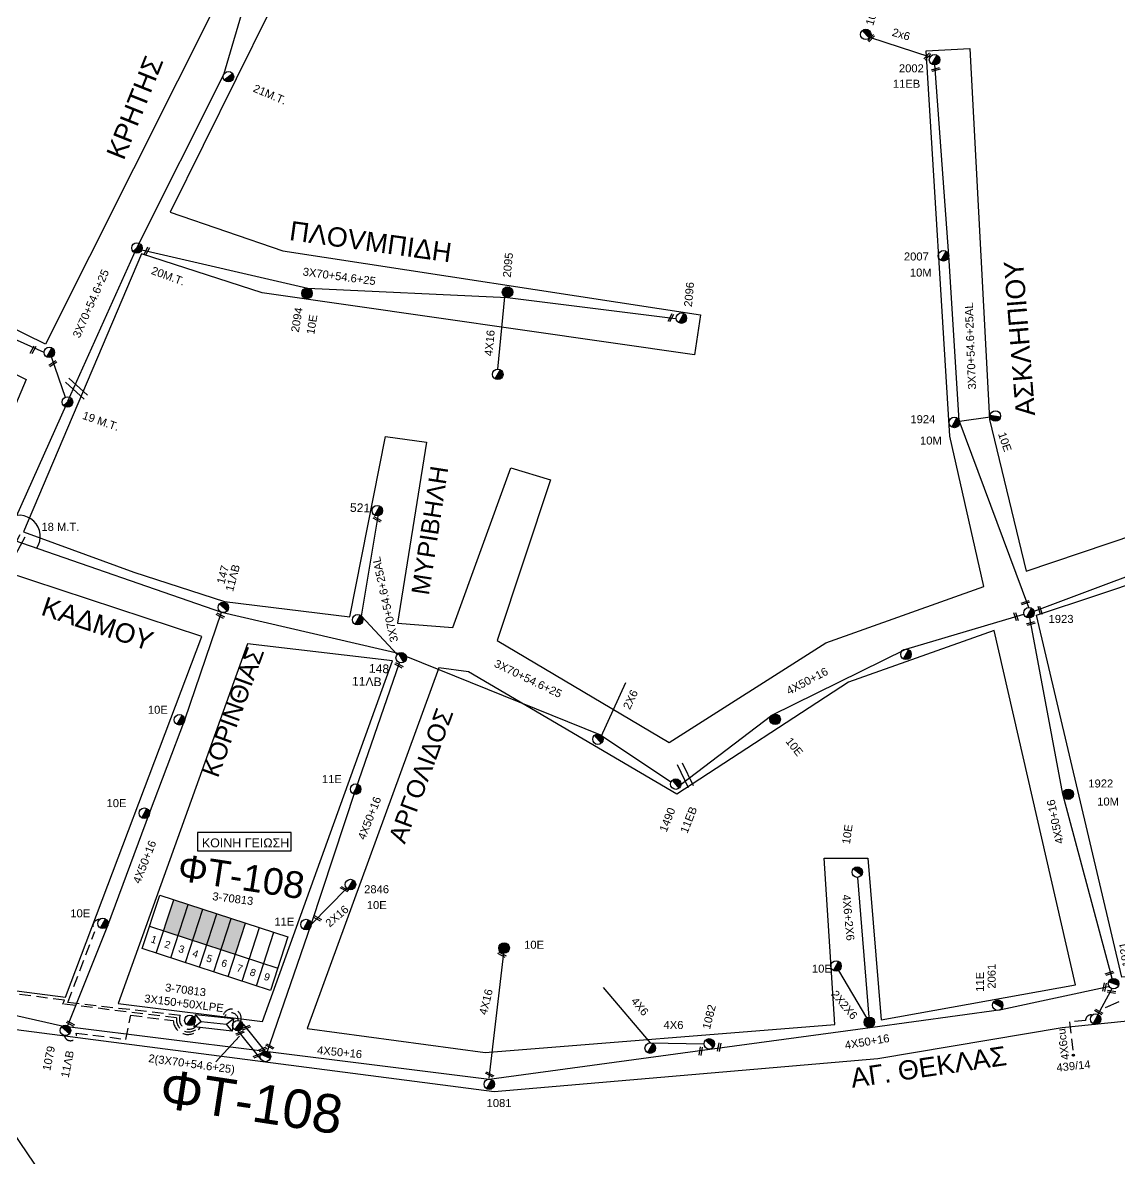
# Model space of a CAD drawing. Header units: millimetres. Extents: x 3156 to 5307, y 1191 to 2273.
# Drawn here: x 4517 to 4763.4, y 1462.9 to 1718.2 of the extents above; entities that cross this region are included whole.
import ezdxf

# ---------------------------------------------------------------- set-up
doc = ezdxf.new("R2010")
doc.units = ezdxf.units.MM
doc.linetypes.add('DASHED', pattern=[19.05, 12.7, -6.35])
for name, color, linetype in [('Pillar OTE', 7, 'Continuous'), ('Άγνωστα', 7, 'Continuous'), ('Γυμνά εναέρια ΧΤ και ΦΟΠ (3Φ)   4x50+16AL', 7, 'Continuous'), ('Εναέρια παροχή ΧΤ 4x16', 7, 'SYN_LINE'), ('Εναέρια παροχή ΧΤ 4x25', 7, 'SYN_LINE'), ('Επιγραφές - Σχήματα', 7, 'Continuous'), ('Καλώδια ΧΤ   3x150+50CU', 7, 'DASHED'), ('Μηχανική τομή', 7, 'Continuous'), ('Στύλος Ξύλινος', 7, 'Continuous'), ('Στύλος Ξύλινος @ 1', 7, 'Continuous'), ('Στύλος ΦΜ', 7, 'Continuous'), ('Στύλος ΦΜ @ 1', 7, 'Continuous'), ('Συνδέσεις', 7, 'Continuous'), ('Συνεστραμμένα ΧΤ   3x70+54.6+25 AL', 7, 'SYN_LINE'), ('Τομή', 7, 'Continuous'), ('Υποσταθμός εναέριος 2 στύλων', 7, 'Continuous'), ('Υποσταθμός πόλεως', 7, 'Continuous'), ('Υπόβαθρο ΔΕΗ', 7, 'Continuous'), ('Υπόγεια καλώδια Παροχών ΧΤ   4x6', 7, 'DASHED')]:
    doc.layers.add(name, color=color, linetype=linetype)
doc.styles.add('arial', font='arial.ttf')
doc.styles.get("Standard").update_dxf_attribs({"font": 'arial.ttf'})
doc.linetypes.add('SYN_LINE', pattern='A,0.5,-0.0001,["/\\/\\/\\/",Standard,S=0.1,R=0,X=0,Y=-0.05],-0.25', length=0.7501)
doc.dimstyles.new('ISO-25', dxfattribs={"dimtxt": 2.5, "dimasz": 2.5, "dimexe": 1.25, "dimexo": 0.625, "dimtad": 1, "dimtxsty": 'Standard', "dimcen": 2.5, "dimadec": 0, "dimazin": 0, "dimtfac": 1, "dimtmove": 0, "dimatfit": 3, "dimfxl": 1, "dimarcsym": 0})

# ---------------------------------------------------------------- blocks, each defined once
blk = doc.blocks.new('ΥΠΑΡΧΩΝ ΤΣΙΜΕΝΤΕΝΙΟΣ ΣΤΥΛΟΣ')
at = {"layer": 'Στύλος ΦΜ'}
blk.add_hatch(color=7, dxfattribs=at).paths.add_polyline_path([(-1.29, -2.28, 0.574793), (2.62, 0, 0.268822), (1.3, 2.27)])
at = {"layer": 'Στύλος ΦΜ', "color": 7}
blk.add_line((-1.29, -2.28), (1.3, 2.27), dxfattribs=at)
blk.add_circle((0, 0), 2.62, dxfattribs=at)
at = {"layer": 'Στύλος ΦΜ', "flags": 4}
for tag, p in [('ΑΡΙΘΜΟΣ', (-4.68, 8.05)), ('ΤΥΠΟΣ', (-4.91, 3.03))]:
    blk.add_attdef(tag, p, '', height=4, dxfattribs=at)
blk = doc.blocks.new('ΥΠΑΡΧΩΝ ΞΥΛΙΝΟΣ ΣΤΥΛΟΣ')
at = {"layer": 'Στύλος Ξύλινος'}
h = blk.add_hatch(color=7, dxfattribs=at)
h.paths.add_polyline_path([(-2.62, 0, 0.270008), (-1.29, -2.28), (1.3, 2.27, 0.576266)])
h.paths.add_polyline_path([(-1.29, -2.28, 0.574793), (2.62, 0, 0.268822), (1.3, 2.27)])
at = {"layer": 'Στύλος Ξύλινος', "color": 7}
blk.add_line((-1.29, -2.28), (1.3, 2.27), dxfattribs=at)
blk.add_circle((0, 0), 2.62, dxfattribs=at)
at = {"layer": 'Στύλος Ξύλινος', "flags": 4}
for tag, p in [('ΑΡΙΘΜΟΣ', (-4.91, 8.6)), ('ΤΥΠΟΣ', (-4.85, 3.39))]:
    blk.add_attdef(tag, p, '', height=4, dxfattribs=at)
blk = doc.blocks.new('ΥΠΟΣΤΑΘΜΟΣ ΕΝΑΕΡΙΟΣ ΕΠΙ 2 ΣΤΥΛΩΝ')
at = {"layer": 'Υποσταθμός εναέριος 2 στύλων', "linetype": 'Continuous'}
for points in [[(-11.97, -2.11, 0.574793), (-8.45, -0.07, 0.268822), (-9.64, 1.98)], [(9.68, -2.15, 0.574793), (13.19, -0.1, 0.268822), (12.01, 1.95)]]:
    blk.add_hatch(color=256, dxfattribs=at).paths.add_polyline_path(points)
for p, q in [((-11.97, -2.11), (-9.64, 1.98)), ((9.68, -2.15), (12.01, 1.95))]:
    blk.add_line(p, q, dxfattribs=at)
for centre in [(-10.81, -0.07), (10.84, -0.1)]:
    blk.add_circle(centre, 2.36, dxfattribs=at)
at = {"layer": 'Υποσταθμός πόλεως', "linetype": 'Continuous', "ltscale": 40}
blk.add_lwpolyline([(-8.57, 2.82), (8.57, 2.82), (8.57, -2.82), (-8.57, -2.82)], close=True, dxfattribs=at)
for points in [[(-5.75, 0), (-8.57, 2.82)], [(-8.57, -2.82), (-5.75, 0)], [(-5.75, 0), (5.75, 0)], [(5.75, 0), (8.57, 2.82)], [(8.57, -2.82), (5.75, 0)]]:
    blk.add_lwpolyline(points, dxfattribs=at)
at = {"layer": 'Υποσταθμός εναέριος 2 στύλων', "ltscale": 40, "flags": 1}
for tag, p in [('ΜΕΤΑΣΧΗΜΑΤΙΣΜΟΣ', (14.09, 2.51)), ('ΙΣΧΥΣ', (14.07, -0.28)), ('ΑΡΙΘΜΟΣ', (14.19, -3))]:
    blk.add_attdef(tag, p, '', height=1.8, dxfattribs=at)
blk = doc.blocks.new('ΜΗΧΑΝΙΚΗ ΤΟΜΗ')
at = {"layer": 'Μηχανική τομή', "ltscale": 40}
for p, q in [((-1.89, 0.78), (1.89, 0.78)), ((1.89, 0), (-1.89, 0))]:
    blk.add_line(p, q, dxfattribs=at)
blk = doc.blocks.new('ΤΟΜΗ')
at = {"layer": 'Τομή', "ltscale": 40}
for p, q in [((-5.68, 0), (5.68, 0)), ((5.68, -2.33), (-5.68, -2.33))]:
    blk.add_line(p, q, dxfattribs=at)
blk = doc.blocks.new('_ΣΥΝΔΕΣΗ')
at = {"layer": 'Συνδέσεις', "linetype": 'SYN_LINE', "ltscale": 40}
blk.add_hatch(color=256, dxfattribs=at).paths.add_polyline_path([(0.5, -0.01, 1), (-0.5, -0.01, 1)])
at = {"layer": 'Συνδέσεις'}
blk.add_circle((0, -0.01), 0.5, dxfattribs=at)

msp = doc.modelspace()

# ---------------------------------------------------------------- hatches: boundary and pattern name
at = {"layer": 'Υπόγεια καλώδια Παροχών ΧΤ   4x6', "linetype": 'DASHED', "ltscale": 0.2}
h = msp.add_hatch(color=1, dxfattribs=at)
h.dxf.hatch_style = 1
h.paths.add_polyline_path([(4554.2, 1519.96), (4550.93, 1521.03), (4548.65, 1514.03), (4551.92, 1512.96)])
h = msp.add_hatch(color=173, dxfattribs=at)
h.dxf.hatch_style = 1
h.paths.add_polyline_path([(4557.47, 1518.9), (4554.2, 1519.96), (4551.92, 1512.96), (4555.19, 1511.89)])
h = msp.add_hatch(color=62, dxfattribs=at)
h.dxf.hatch_style = 1
h.paths.add_polyline_path([(4560.61, 1517.88), (4557.47, 1518.9), (4555.19, 1511.89), (4558.32, 1510.87)])
h = msp.add_hatch(color=2, dxfattribs=at)
h.dxf.hatch_style = 1
h.paths.add_polyline_path([(4563.83, 1516.83), (4560.61, 1517.88), (4558.32, 1510.87), (4561.54, 1509.82)])
h = msp.add_hatch(color=133, dxfattribs=at)
h.dxf.hatch_style = 1
h.paths.add_polyline_path([(4567.06, 1515.78), (4563.83, 1516.83), (4561.54, 1509.82), (4564.77, 1508.76)])

# ---------------------------------------------------------------- linework, layer by layer
at = {"layer": 'Pillar OTE', "ltscale": 40}
for points in [[(4543.85, 1510.04), (4547.77, 1522.06), (4576.61, 1512.67), (4572.68, 1500.62), (4543.85, 1510.04)], [(4547.01, 1509.01), (4550.93, 1521.03)], [(4550.28, 1507.94), (4554.2, 1519.96)], [(4553.55, 1506.87), (4557.47, 1518.9)], [(4556.69, 1505.85), (4560.61, 1517.88)], [(4559.91, 1504.8), (4563.83, 1516.83)], [(4545.49, 1515.06), (4574.32, 1505.64)], [(4563.14, 1503.74), (4567.06, 1515.78)], [(4566.31, 1502.7), (4570.23, 1514.74)], [(4569.53, 1501.65), (4573.45, 1513.69)]]:
    msp.add_lwpolyline(points, dxfattribs=at)
at = {"layer": 'Άγνωστα', "color": 1, "linetype": 'SYN_LINE', "ltscale": 15}
for points in [[(4720.9, 1710.44), (4707.37, 1714.89)], [(4700.35, 1505.08), (4706.66, 1494.48)], [(4647.41, 1501.26), (4658.02, 1488.82), (4670.11, 1488.62)]]:
    msp.add_lwpolyline(points, dxfattribs=at)
at = {"layer": 'Άγνωστα', "color": 1, "linetype": 'SYN_LINE', "ltscale": 8}
msp.add_lwpolyline([(4727.52, 1628.58), (4734.43, 1629.6)], dxfattribs=at)
at = {"layer": 'Άγνωστα', "color": 133}
msp.add_lwpolyline([(4514.96, 1601.87), (4561.7, 1585.63), (4602.07, 1576.3)], dxfattribs=at)
at = {"layer": 'Άγνωστα', "color": 133, "linetype": 'SYN_LINE', "ltscale": 12}
msp.add_lwpolyline([(4646.99, 1557.7), (4652.5, 1569.86)], dxfattribs=at)
at = {"layer": 'Άγνωστα', "color": 1}
msp.add_lwpolyline([(4707.26, 1494.64), (4704.64, 1526.05)], dxfattribs=at)
at = {"layer": 'Άγνωστα', "color": 173}
msp.add_lwpolyline([(4581.83, 1515.44), (4589.82, 1523.59)], dxfattribs=at)
at = {"layer": 'Άγνωστα', "color": 62}
msp.add_lwpolyline([(4472.71, 1504.66), (4526.18, 1492.56)], dxfattribs=at)
at = {"layer": 'Γυμνά εναέρια ΧΤ και ΦΟΠ (3Φ)   4x50+16AL', "color": 62}
msp.add_lwpolyline([(4466.02, 1670.23), (4496.83, 1655.27), (4521.76, 1644.15), (4521.76, 1644.15)], dxfattribs=at)
at = {"layer": 'Γυμνά εναέρια ΧΤ και ΦΟΠ (3Φ)   4x50+16AL', "color": 133}
msp.add_lwpolyline([(4527.12, 1492.74), (4536.11, 1515.26), (4545.51, 1540.47), (4553.39, 1561.47), (4561.7, 1585.63)], dxfattribs=at)
at = {"layer": 'Γυμνά εναέρια ΧΤ και ΦΟΠ (3Φ)   4x50+16AL', "color": 1}
for points in [[(4664.94, 1547), (4685.37, 1562.52), (4715.5, 1577.36), (4742.01, 1585.2)], [(4761.81, 1503.34), (4750.78, 1544.73), (4743.35, 1584.38)], [(4527.01, 1492.51), (4570.26, 1487.13), (4621.84, 1480.71), (4671.44, 1487.45), (4707.42, 1492.3), (4736.86, 1496.32), (4761.33, 1501.61)]]:
    msp.add_lwpolyline(points, dxfattribs=at)
at = {"layer": 'Γυμνά εναέρια ΧΤ και ΦΟΠ (3Φ)   4x50+16AL', "color": 173}
msp.add_lwpolyline([(4571.92, 1486.71), (4581.83, 1515.44), (4591.82, 1545.87), (4601.68, 1574.31)], dxfattribs=at)
at = {"layer": 'Εναέρια παροχή ΧΤ 4x16', "color": 5, "ltscale": 15}
msp.add_lwpolyline([(4623.76, 1640.31), (4625.37, 1656.59)], dxfattribs=at)
at = {"layer": 'Εναέρια παροχή ΧΤ 4x16', "color": 1, "ltscale": 20}
msp.add_lwpolyline([(4621.83, 1480.88), (4625.1, 1509)], dxfattribs=at)
at = {"layer": 'Επιγραφές - Σχήματα', "color": 190}
msp.add_lwpolyline([(4556.31, 1532.02), (4577.36, 1532.02), (4577.36, 1536.15), (4556.31, 1536.15)], close=True, dxfattribs=at)
at = {"layer": 'Καλώδια ΧΤ   3x150+50CU', "color": 4, "ltscale": 0.2}
msp.add_lwpolyline([(4552.39, 1494.99), (4527.13, 1497.92), (4533.18, 1513.87, -0.646641), (4534.27, 1516.61)], format="xyb", dxfattribs=at)
at = {"layer": 'Καλώδια ΧΤ   3x150+50CU', "color": 2, "ltscale": 0.2}
msp.add_lwpolyline([(4551.57, 1494.49), (4526, 1497.55), (4526.36, 1498.43), (4474.76, 1505.06)], dxfattribs=at)
at = {"layer": 'Καλώδια ΧΤ   3x150+50CU', "color": 62, "ltscale": 0.2}
msp.add_lwpolyline([(4526.37, 1490.48, 1.071981), (4529, 1491.05), (4540.17, 1489.63), (4541.28, 1495.05), (4550.82, 1493.84, 0.72675), (4556.88, 1492.26)], format="xyb", dxfattribs=at)
at = {"layer": 'Καλώδια ΧΤ   3x150+50CU', "linetype": 'Continuous', "ltscale": 0.2}
msp.add_arc((4516.19, 1602.7), 4.75, 326.706, 125.7834, dxfattribs=at)
at = {"layer": 'Καλώδια ΧΤ   3x150+50CU', "color": 173, "ltscale": 0.2}
msp.add_arc((4564, 1494.32), 2.11, 341.9876, 173.7442, dxfattribs=at)
at = {"layer": 'Καλώδια ΧΤ   3x150+50CU', "ltscale": 0.2}
for centre, radius, start, end in [((4554.29, 1494.05), 2.75, 170.8798, 320.9193), ((4554.39, 1494.11), 2.19, 156.3637, 330.5848)]:
    msp.add_arc(centre, radius, start, end, dxfattribs=at)
at = {"layer": 'Καλώδια ΧΤ   3x150+50CU', "color": 1, "ltscale": 0.2}
msp.add_arc((4563.8, 1493.95), 1.64, 357.9338, 159.8104, dxfattribs=at)
at = {"layer": 'Συνεστραμμένα ΧΤ   3x70+54.6+25 AL', "color": 1, "ltscale": 10}
msp.add_line((4565.3, 1491.56), (4570.54, 1485.13), dxfattribs=at)
at = {"layer": 'Συνεστραμμένα ΧΤ   3x70+54.6+25 AL', "color": 173, "ltscale": 10}
msp.add_line((4566.54, 1493.01), (4571.78, 1486.54), dxfattribs=at)
at = {"layer": 'Συνεστραμμένα ΧΤ   3x70+54.6+25 AL', "color": 5, "ltscale": 20}
for points in [[(4527.14, 1633.11), (4542.67, 1667.54), (4562.18, 1706.56), (4572.02, 1739.95), (4592.9, 1784.3)], [(4543.77, 1667.13), (4581.07, 1658.5), (4625.95, 1656.44), (4663.72, 1651.67)]]:
    msp.add_lwpolyline(points, dxfattribs=at)
at = {"layer": 'Συνεστραμμένα ΧΤ   3x70+54.6+25 AL', "color": 1, "ltscale": 20}
msp.add_lwpolyline([(4743.14, 1586.71), (4727.47, 1628.73), (4725.1, 1665.86), (4721.92, 1709.86)], dxfattribs=at)
at = {"layer": 'Συνεστραμμένα ΧΤ   3x70+54.6+25 AL', "color": 62, "ltscale": 10}
msp.add_lwpolyline([(4523.45, 1642.89), (4526.55, 1633.98)], dxfattribs=at)
at = {"layer": 'Συνεστραμμένα ΧΤ   3x70+54.6+25 AL', "color": 7, "ltscale": 20}
msp.add_lwpolyline([(4514.03, 1603.76), (4527.04, 1632.9), (4527.07, 1632.97)], dxfattribs=at)
at = {"layer": 'Συνεστραμμένα ΧΤ   3x70+54.6+25 AL', "color": 133, "ltscale": 15}
msp.add_lwpolyline([(4601.16, 1576.17), (4593.12, 1584.78), (4596.94, 1607.67)], dxfattribs=at)
at = {"layer": 'Συνεστραμμένα ΧΤ   3x70+54.6+25 AL', "color": 1, "ltscale": 15}
msp.add_lwpolyline([(4744.27, 1585.87), (4781.71, 1599.88)], dxfattribs=at)
at = {"layer": 'Συνεστραμμένα ΧΤ   3x70+54.6+25 AL', "color": 133, "linetype": 'SYN_LINE', "ltscale": 20}
msp.add_lwpolyline([(4603.12, 1575.78), (4646.88, 1558.08), (4662.62, 1547.56)], dxfattribs=at)
at = {"layer": 'Συνεστραμμένα ΧΤ   3x70+54.6+25 AL', "color": 1, "linetype": 'SYN_LINE', "ltscale": 8}
msp.add_lwpolyline([(4761.86, 1501.12), (4758.63, 1495.23)], dxfattribs=at)
at = {"layer": 'Υπόβαθρο ΔΕΗ'}
for points in [[(4522.14, 1645.88), (4420.67, 1695.78), (4428.97, 1716.47), (4479.49, 1691.32), (4482.98, 1699.37), (4432.55, 1725.14), (4445.93, 1759.33), (4492.89, 1738.82), (4497.17, 1747.66), (4449.94, 1768.68), (4483.27, 1851.51), (4501.7, 1838.49), (4549.38, 1809.65), (4531.41, 1773.64), (4538.14, 1770.28), (4556.31, 1805.59), (4591.43, 1784.07), (4522.14, 1645.88)], [(4579.82, 1735.62), (4550.15, 1675.58), (4575.43, 1666.88), (4669.34, 1652.53), (4667.96, 1643.49), (4570.83, 1657.46), (4543.65, 1666.26), (4517.16, 1603.69), (4541.97, 1594.65), (4562.31, 1588.05), (4590.52, 1584.64), (4598.52, 1625.13), (4607.71, 1623.85), (4601.19, 1583.16), (4613.64, 1582.25), (4626.66, 1618.14), (4635.64, 1615.39), (4623.59, 1579.27), (4662.31, 1556.38), (4697.47, 1578.79), (4732.98, 1591.44), (4725.38, 1625.23), (4720.06, 1711.9), (4729.85, 1712.36), (4734.27, 1628.96), (4742.5, 1594.89), (4798.25, 1613.73)], [(4407.54, 1519.78), (4468.25, 1662.77), (4517.76, 1637.98), (4462.85, 1507.55), (4419.61, 1513), (4407.54, 1519.78)], [(4807.58, 1507.65), (4763.98, 1503.6), (4744.8, 1584.99), (4758.42, 1589.52), (4801.91, 1604.07), (4807.58, 1507.65)], [(4557.25, 1580.19), (4512.68, 1594.85), (4474.36, 1505.84), (4526.64, 1499.13), (4557.25, 1580.19)], [(4617.16, 1572.22), (4610.52, 1573.17), (4580.93, 1492.05), (4620.93, 1486.69), (4699.5, 1492.95), (4697.11, 1530.39), (4706.94, 1530.39), (4709.9, 1494), (4753.57, 1501.86), (4735.3, 1581.53), (4702.61, 1569.93), (4664.01, 1544.76), (4617.16, 1572.22)], [(4600.13, 1574.76), (4567.51, 1578.55), (4538.43, 1497.71), (4570.86, 1493.66), (4600.13, 1574.76)]]:
    msp.add_lwpolyline(points, dxfattribs=at)
msp.add_lwpolyline([(4453.45, 1493.55), (4544.29, 1444.13), (4617.51, 1422.63), (4800.19, 1399.34), (4807.37, 1459.28), (4803.88, 1459.28), (4808.53, 1498.17), (4750.58, 1492.2), (4709.2, 1485.25), (4622.98, 1477.86), (4455.39, 1499.59, 1.059957), (4453.45, 1493.55, 888.087625)], format="xyb", dxfattribs=at)
at = {"layer": 'Υπόγεια καλώδια Παροχών ΧΤ   4x6', "color": 1, "linetype": 'DASHED', "ltscale": 0.2}
msp.add_lwpolyline([(4757.35, 1495.08, 0.500586), (4755.86, 1493.89), (4752.24, 1493.53), (4753.09, 1486.29)], format="xyb", dxfattribs=at)

# ---------------------------------------------------------------- block references
at = {"layer": 'Μηχανική τομή'}
for p, xscale, yscale, zscale, rotation in [((4707.82, 1714.55), 0.4999999999985926, 0.4999999999985926, 0.4999999999985926, 47.59086925972014), ((4720.46, 1710.48), 0.4999999999985926, 0.4999999999985926, 0.4999999999985926, 47.59086925972014), ((4722.24, 1707.47), 0.4999999999985926, 0.4999999999985926, 0.4999999999985926, 17.34988714970856), ((4544.7, 1666.93), 0.4999999999987351, 0.4999999999987351, 0.4999999999987351, 241.8075466823266), ((4662.48, 1651.95), 0.4999999999987351, 0.4999999999987351, 0.4999999999987351, 241.8075466823266), ((4519.14, 1644.74), 0.4999999999987351, 0.4999999999987351, 0.4999999999987351, 241.8075466823266), ((4523.65, 1641.7), 0.4999999999989854, 0.4999999999989854, 0.4999999999989854, 213.6150933646463), ((4596.57, 1606.38), 0.499999999998735, 0.499999999998735, 0.499999999998735, 331.8075466823266), ((4742.37, 1587.61), 0.4999999999985926, 0.4999999999985926, 0.4999999999985926, 17.34988714970856), ((4561.29, 1584.7), 0.499999999998735, 0.499999999998735, 0.499999999998735, 331.8075466823266), ((4740.02, 1584.61), 0.4999999999988097, 0.4999999999988097, 0.4999999999988097, 287.3498871497008), ((4745.45, 1586.02), 0.4999999999988097, 0.4999999999988097, 0.4999999999988097, 287.3498871497008), ((4743.63, 1582.92), 0.4999999999985927, 0.4999999999985927, 0.4999999999985927, 17.34988714970856), ((4601.44, 1573.53), 0.499999999998735, 0.499999999998735, 0.499999999998735, 331.8075466823266), ((4589.19, 1523.22), 0.499999999998735, 0.499999999998735, 0.499999999998735, 331.8075466823266), ((4583.12, 1516.66), 0.499999999998735, 0.499999999998735, 0.499999999998735, 331.8075466823266), ((4624.6, 1508.48), 0.4999999999987351, 0.4999999999987351, 0.4999999999987351, 331.8075466823266), ((4761.3, 1504.27), 0.4999999999985926, 0.4999999999985926, 0.4999999999985926, 17.34988714970856), ((4759.91, 1501.38), 0.4999999999988615, 0.4999999999988615, 0.4999999999988615, 259.1282047850968), ((4761.64, 1500.12), 0.4999999999987895, 0.4999999999987895, 0.4999999999987895, 350.7329856852438), ((4758.7, 1495.62), 0.4999999999987895, 0.4999999999987895, 0.4999999999987895, 330.5114788893962), ((4527.63, 1492.99), 0.4999999999987351, 0.4999999999987351, 0.4999999999987351, 331.8075466823266), ((4565.75, 1491.2), 0.4999999999988615, 0.4999999999988615, 0.4999999999988615, 202.8330116059337), ((4567.13, 1492.43), 0.4999999999988615, 0.4999999999988615, 0.4999999999988615, 202.8330116059337), ((4572.44, 1487.85), 0.4999999999987351, 0.4999999999987351, 0.4999999999987351, 331.8075466823266), ((4673.34, 1487.89), 0.4999999999988615, 0.4999999999988615, 0.4999999999988615, 259.1282047850968), ((4569.69, 1486.12), 0.4999999999988615, 0.4999999999988615, 0.4999999999988615, 202.8330116059337), ((4570.84, 1487.55), 0.4999999999988615, 0.4999999999988615, 0.4999999999988615, 202.8330116059337), ((4669.16, 1487.02), 0.4999999999988615, 0.4999999999988615, 0.4999999999988615, 259.1282047850968), ((4621.83, 1481.56), 0.4999999999987351, 0.4999999999987351, 0.4999999999987351, 331.8075466823266)]:
    msp.add_blockref('ΜΗΧΑΝΙΚΗ ΤΟΜΗ', p, dxfattribs=dict(at, xscale=xscale, yscale=yscale, zscale=zscale, rotation=rotation))
at = {"layer": 'Στύλος Ξύλινος @ 1', "ltscale": 40}
ref = msp.add_blockref('ΥΠΑΡΧΩΝ ΞΥΛΙΝΟΣ ΣΤΥΛΟΣ', (4580.88, 1657.34), dxfattribs=dict(at, xscale=0.4499999999996772, yscale=0.4499999999996772, zscale=0.4499999999996772, rotation=80.71801850106381))
ref.add_attrib('ΤΥΠΟΣ', '2094', (4579.03, 1648.48), dxfattribs={"layer": '', "height": 1.8, "rotation": 80.718, "flags": 4})
ref.add_attrib('ΑΡΙΘΜΟΣ', '10E', (4582.51, 1647.98), dxfattribs={"layer": '', "height": 1.8, "rotation": 80.718, "flags": 4})
at = {"layer": 'Στύλος Ξύλινος @ 1', "ltscale": 40, "xscale": 0.4499999999998181, "yscale": 0.4499999999998181, "zscale": 0.4499999999998181}
for p in [(4625.95, 1657.62), (4707.26, 1493.47)]:
    msp.add_blockref('ΥΠΑΡΧΩΝ ΞΥΛΙΝΟΣ ΣΤΥΛΟΣ', p, dxfattribs=at)
at = {"layer": 'Στύλος Ξύλινος @ 1', "ltscale": 40}
ref = msp.add_blockref('ΥΠΑΡΧΩΝ ΞΥΛΙΝΟΣ ΣΤΥΛΟΣ', (4686.08, 1561.58), dxfattribs=dict(at, xscale=0.4499999999998859, yscale=0.4499999999998859, zscale=0.4499999999998859, rotation=308.6398910930711))
ref.add_attrib('ΤΥΠΟΣ', '10E', (4688.32, 1556.6), dxfattribs={"layer": '', "height": 1.8, "rotation": 308.6399, "flags": 4})
ref = msp.add_blockref('ΥΠΑΡΧΩΝ ΞΥΛΙΝΟΣ ΣΤΥΛΟΣ', (4751.95, 1544.73), dxfattribs=dict(at, xscale=0.4499999999998181, yscale=0.4499999999998181, zscale=0.4499999999998181))
ref.add_attrib('ΤΥΠΟΣ', '1922', (4756.48, 1546.25), dxfattribs={"layer": '', "height": 1.8, "flags": 4})
ref.add_attrib('ΑΡΙΘΜΟΣ', '10M', (4758.47, 1542.19), dxfattribs={"layer": '', "height": 1.8, "flags": 4})
ref = msp.add_blockref('ΥΠΑΡΧΩΝ ΞΥΛΙΝΟΣ ΣΤΥΛΟΣ', (4625.19, 1510.17), dxfattribs=dict(at, xscale=0.4499999999998181, yscale=0.4499999999998181, zscale=0.4499999999998181))
ref.add_attrib('ΤΥΠΟΣ', '10E', (4629.68, 1510), dxfattribs={"layer": '', "height": 1.8, "flags": 4})
at = {"layer": 'Στύλος ΦΜ @ 1', "ltscale": 40}
ref = msp.add_blockref('ΥΠΑΡΧΩΝ ΤΣΙΜΕΝΤΕΝΙΟΣ ΣΤΥΛΟΣ', (4706.46, 1715.56), dxfattribs=dict(at, xscale=0.449999999999825, yscale=0.449999999999825, zscale=0.449999999999825, rotation=73.45607963049223))
ref.add_attrib('ΤΥΠΟΣ', '10E', (4708.11, 1717.39), dxfattribs={"layer": '', "height": 1.8, "rotation": 73.4561, "flags": 4})
ref = msp.add_blockref('ΥΠΑΡΧΩΝ ΤΣΙΜΕΝΤΕΝΙΟΣ ΣΤΥΛΟΣ', (4721.92, 1709.86), dxfattribs=dict(at, xscale=0.4499999999998181, yscale=0.4499999999998181, zscale=0.4499999999998181))
ref.add_attrib('ΤΥΠΟΣ', '2002', (4713.91, 1707.03), dxfattribs={"layer": '', "height": 1.8, "flags": 4})
ref.add_attrib('ΑΡΙΘΜΟΣ', '11EB', (4712.55, 1703.56), dxfattribs={"layer": '', "height": 1.8, "flags": 4})
ref = msp.add_blockref('ΥΠΑΡΧΩΝ ΤΣΙΜΕΝΤΕΝΙΟΣ ΣΤΥΛΟΣ', (4563.23, 1706.04), dxfattribs=dict(at, xscale=0.4499999999998622, yscale=0.4499999999998622, zscale=0.4499999999998622, rotation=337.1208852820822))
ref.add_attrib('ΤΥΠΟΣ', '21M.T.', (4568.59, 1702.76), dxfattribs={"layer": '', "height": 1.8, "rotation": 337.1209, "flags": 4})
ref = msp.add_blockref('ΥΠΑΡΧΩΝ ΤΣΙΜΕΝΤΕΝΙΟΣ ΣΤΥΛΟΣ', (4542.66, 1667.54), dxfattribs=dict(at, xscale=0.4499999999998228, yscale=0.4499999999998228, zscale=0.4499999999998228, rotation=339.8257281104859))
ref.add_attrib('ΤΥΠΟΣ', '20M.T.', (4545.71, 1661.75), dxfattribs={"layer": '', "height": 1.8, "rotation": 339.8257, "flags": 4})
ref = msp.add_blockref('ΥΠΑΡΧΩΝ ΤΣΙΜΕΝΤΕΝΙΟΣ ΣΤΥΛΟΣ', (4723.92, 1665.78), dxfattribs=dict(at, xscale=0.4499999999998181, yscale=0.4499999999998181, zscale=0.4499999999998181))
ref.add_attrib('ΤΥΠΟΣ', '2007', (4715.03, 1664.73), dxfattribs={"layer": '', "height": 1.8, "flags": 4})
ref.add_attrib('ΑΡΙΘΜΟΣ', '10M', (4716.37, 1661.12), dxfattribs={"layer": '', "height": 1.8, "flags": 4})
at = {"layer": 'Στύλος ΦΜ @ 1', "ltscale": 40, "xscale": 0.4499999999998181, "yscale": 0.4499999999998181, "zscale": 0.4499999999998181}
for p in [(4665.02, 1651.77), (4522.97, 1644.07), (4623.76, 1639.13), (4596.67, 1608.49), (4592.26, 1583.97), (4715.5, 1576.18), (4758.11, 1494.17), (4658.02, 1487.65)]:
    msp.add_blockref('ΥΠΑΡΧΩΝ ΤΣΙΜΕΝΤΕΝΙΟΣ ΣΤΥΛΟΣ', p, dxfattribs=at)
at = {"layer": 'Στύλος ΦΜ @ 1', "ltscale": 40}
ref = msp.add_blockref('ΥΠΑΡΧΩΝ ΤΣΙΜΕΝΤΕΝΙΟΣ ΣΤΥΛΟΣ', (4527.04, 1632.91), dxfattribs=dict(at, xscale=0.4499999999997025, yscale=0.4499999999997025, zscale=0.4499999999997025, rotation=340.7702143711031))
ref.add_attrib('ΤΥΠΟΣ', '19 M.T.', (4530.24, 1629.17), dxfattribs={"layer": '', "height": 1.8, "rotation": 340.7702, "flags": 4})
ref = msp.add_blockref('ΥΠΑΡΧΩΝ ΤΣΙΜΕΝΤΕΝΙΟΣ ΣΤΥΛΟΣ', (4726.37, 1628.32), dxfattribs=dict(at, xscale=0.4499999999998181, yscale=0.4499999999998181, zscale=0.4499999999998181))
ref.add_attrib('ΤΥΠΟΣ', '1924', (4716.49, 1628.15), dxfattribs={"layer": '', "height": 1.8, "flags": 4})
ref.add_attrib('ΑΡΙΘΜΟΣ', '10M', (4718.65, 1623.35), dxfattribs={"layer": '', "height": 1.8, "flags": 4})
ref = msp.add_blockref('ΥΠΑΡΧΩΝ ΤΣΙΜΕΝΤΕΝΙΟΣ ΣΤΥΛΟΣ', (4735.59, 1629.77), dxfattribs=dict(at, xscale=0.4499999999999388, yscale=0.4499999999999388, zscale=0.4499999999999388, rotation=288.8722125856802))
ref.add_attrib('ΤΥΠΟΣ', '10E', (4736.16, 1625.76), dxfattribs={"layer": '', "height": 1.8, "rotation": 288.8722, "flags": 4})
ref = msp.add_blockref('ΥΠΑΡΧΩΝ ΤΣΙΜΕΝΤΕΝΙΟΣ ΣΤΥΛΟΣ', (4514.03, 1602.59), dxfattribs=dict(at, xscale=0.4499999999998181, yscale=0.4499999999998181, zscale=0.4499999999998181))
ref.add_attrib('ΤΥΠΟΣ', '18 M.T.', (4521.2, 1603.95), dxfattribs={"layer": '', "height": 1.8, "flags": 4})
ref = msp.add_blockref('ΥΠΑΡΧΩΝ ΤΣΙΜΕΝΤΕΝΙΟΣ ΣΤΥΛΟΣ', (4562.08, 1586.74), dxfattribs=dict(at, xscale=0.4499999999997226, yscale=0.4499999999997226, zscale=0.4499999999997226, rotation=75.19560627751254))
ref.add_attrib('ΤΥΠΟΣ', '147', (4562.3, 1591.85), dxfattribs={"layer": '', "height": 1.8, "rotation": 75.1956, "flags": 4})
ref.add_attrib('ΑΡΙΘΜΟΣ', '11ΛB', (4564.26, 1590.17), dxfattribs={"layer": '', "height": 1.8, "rotation": 75.1956, "flags": 4})
ref = msp.add_blockref('ΥΠΑΡΧΩΝ ΤΣΙΜΕΝΤΕΝΙΟΣ ΣΤΥΛΟΣ', (4743.14, 1585.54), dxfattribs=dict(at, xscale=0.4499999999998181, yscale=0.4499999999998181, zscale=0.4499999999998181))
ref.add_attrib('ΤΥΠΟΣ', '1923', (4747.55, 1583.25), dxfattribs={"layer": '', "height": 1.8, "flags": 4})
for p, xscale, yscale, zscale, rotation in [((4602.06, 1575.42), 0.4499999999997896, 0.4499999999997896, 0.4499999999997896, 60.05954215225086), ((4646.27, 1557.11), 0.4499999999998262, 0.4499999999998262, 0.4499999999998262, 71.42465859117382), ((4571.54, 1485.79), 0.44999999999983, 0.44999999999983, 0.44999999999983, 95.97329759851566)]:
    msp.add_blockref('ΥΠΑΡΧΩΝ ΤΣΙΜΕΝΤΕΝΙΟΣ ΣΤΥΛΟΣ', p, dxfattribs=dict(at, xscale=xscale, yscale=yscale, zscale=zscale, rotation=rotation))
ref = msp.add_blockref('ΥΠΑΡΧΩΝ ΤΣΙΜΕΝΤΕΝΙΟΣ ΣΤΥΛΟΣ', (4552.22, 1561.47), dxfattribs=dict(at, xscale=0.4499999999998181, yscale=0.4499999999998181, zscale=0.4499999999998181))
ref.add_attrib('ΤΥΠΟΣ', '10E', (4545.12, 1562.83), dxfattribs={"layer": '', "height": 1.8, "flags": 4})
ref = msp.add_blockref('ΥΠΑΡΧΩΝ ΤΣΙΜΕΝΤΕΝΙΟΣ ΣΤΥΛΟΣ', (4591.82, 1545.88), dxfattribs=dict(at, xscale=0.4499999999998181, yscale=0.4499999999998181, zscale=0.4499999999998181))
ref.add_attrib('ΤΥΠΟΣ', '11E', (4584.24, 1547.24), dxfattribs={"layer": '', "height": 1.8, "flags": 4})
ref = msp.add_blockref('ΥΠΑΡΧΩΝ ΤΣΙΜΕΝΤΕΝΙΟΣ ΣΤΥΛΟΣ', (4663.76, 1547), dxfattribs=dict(at, xscale=0.4499999999998353, yscale=0.4499999999998353, zscale=0.4499999999998353, rotation=68.53824142082398))
ref.add_attrib('ΤΥΠΟΣ', '1490', (4661.68, 1536.07), dxfattribs={"layer": '', "height": 1.8, "rotation": 68.5382, "flags": 4})
ref.add_attrib('ΑΡΙΘΜΟΣ', '11EB', (4666.36, 1535.79), dxfattribs={"layer": '', "height": 1.8, "rotation": 68.5382, "flags": 4})
ref = msp.add_blockref('ΥΠΑΡΧΩΝ ΤΣΙΜΕΝΤΕΝΙΟΣ ΣΤΥΛΟΣ', (4544.33, 1540.47), dxfattribs=dict(at, xscale=0.4499999999998181, yscale=0.4499999999998181, zscale=0.4499999999998181))
ref.add_attrib('ΤΥΠΟΣ', '10E', (4535.83, 1541.83), dxfattribs={"layer": '', "height": 1.8, "flags": 4})
ref = msp.add_blockref('ΥΠΑΡΧΩΝ ΤΣΙΜΕΝΤΕΝΙΟΣ ΣΤΥΛΟΣ', (4704.55, 1527.23), dxfattribs=dict(at, xscale=0.4499999999997474, yscale=0.4499999999997474, zscale=0.4499999999997474, rotation=82.03595019057389))
ref.add_attrib('ΤΥΠΟΣ', '10E', (4702.89, 1533.4), dxfattribs={"layer": '', "height": 1.8, "rotation": 82.036, "flags": 4})
ref = msp.add_blockref('ΥΠΑΡΧΩΝ ΤΣΙΜΕΝΤΕΝΙΟΣ ΣΤΥΛΟΣ', (4590.65, 1524.43), dxfattribs=dict(at, xscale=0.4499999999998181, yscale=0.4499999999998181, zscale=0.4499999999998181))
ref.add_attrib('ΤΥΠΟΣ', '2846', (4593.73, 1522.48), dxfattribs={"layer": '', "height": 1.8, "flags": 4})
ref.add_attrib('ΑΡΙΘΜΟΣ', '10E', (4594.32, 1518.92), dxfattribs={"layer": '', "height": 1.8, "flags": 4})
ref = msp.add_blockref('ΥΠΑΡΧΩΝ ΤΣΙΜΕΝΤΕΝΙΟΣ ΣΤΥΛΟΣ', (4535.02, 1515.7), dxfattribs=dict(at, xscale=0.4499999999998181, yscale=0.4499999999998181, zscale=0.4499999999998181))
ref.add_attrib('ΤΥΠΟΣ', '10E', (4527.69, 1517.06), dxfattribs={"layer": '', "height": 1.8, "flags": 4})
ref = msp.add_blockref('ΥΠΑΡΧΩΝ ΤΣΙΜΕΝΤΕΝΙΟΣ ΣΤΥΛΟΣ', (4580.66, 1515.44), dxfattribs=dict(at, xscale=0.4499999999998181, yscale=0.4499999999998181, zscale=0.4499999999998181))
ref.add_attrib('ΤΥΠΟΣ', '11E', (4573.55, 1515.19), dxfattribs={"layer": '', "height": 1.8, "flags": 4})
ref = msp.add_blockref('ΥΠΑΡΧΩΝ ΤΣΙΜΕΝΤΕΝΙΟΣ ΣΤΥΛΟΣ', (4762.14, 1502.14), dxfattribs=dict(at, xscale=0.4499999999998049, yscale=0.4499999999998049, zscale=0.4499999999998049, rotation=99.36897675257563))
ref.add_attrib('ΤΥΠΟΣ', '1921', (4766, 1506.1), dxfattribs={"layer": '', "height": 1.8, "rotation": 99.369, "flags": 4})
ref.add_attrib('ΑΡΙΘΜΟΣ', '10ΛB', (4768.71, 1506.22), dxfattribs={"layer": '', "height": 1.8, "rotation": 99.369, "flags": 4})
ref = msp.add_blockref('ΥΠΑΡΧΩΝ ΤΣΙΜΕΝΤΕΝΙΟΣ ΣΤΥΛΟΣ', (4699.78, 1506.11), dxfattribs=dict(at, xscale=0.4499999999998181, yscale=0.4499999999998181, zscale=0.4499999999998181))
ref.add_attrib('ΤΥΠΟΣ', '10E', (4694.36, 1504.63), dxfattribs={"layer": '', "height": 1.8, "flags": 4})
ref = msp.add_blockref('ΥΠΑΡΧΩΝ ΤΣΙΜΕΝΤΕΝΙΟΣ ΣΤΥΛΟΣ', (4736.12, 1497.31), dxfattribs=dict(at, xscale=0.4499999999998181, yscale=0.4499999999998181, zscale=0.4499999999998181, rotation=90))
ref.add_attrib('ΤΥΠΟΣ', '11E', (4733.02, 1500.31), dxfattribs={"layer": '', "height": 1.8, "rotation": 90, "flags": 4})
ref.add_attrib('ΑΡΙΘΜΟΣ', '2061', (4735.64, 1501.03), dxfattribs={"layer": '', "height": 1.8, "rotation": 90, "flags": 4})
ref = msp.add_blockref('ΥΠΑΡΧΩΝ ΤΣΙΜΕΝΤΕΝΙΟΣ ΣΤΥΛΟΣ', (4671.29, 1488.62), dxfattribs=dict(at, xscale=0.4499999999998381, yscale=0.4499999999998381, zscale=0.4499999999998381, rotation=75.91234974294518))
ref.add_attrib('ΤΥΠΟΣ', '1082', (4671.44, 1491.76), dxfattribs={"layer": '', "height": 1.8, "rotation": 75.9123, "flags": 4})
ref = msp.add_blockref('ΥΠΑΡΧΩΝ ΤΣΙΜΕΝΤΕΝΙΟΣ ΣΤΥΛΟΣ', (4526.6, 1491.64), dxfattribs=dict(at, xscale=0.4499999999998742, yscale=0.4499999999998742, zscale=0.4499999999998742, rotation=78.57489971553248))
ref.add_attrib('ΤΥΠΟΣ', '1079', (4523.18, 1482.44), dxfattribs={"layer": '', "height": 1.8, "rotation": 78.5749, "flags": 4})
ref.add_attrib('ΑΡΙΘΜΟΣ', '11ΛB', (4527.31, 1480.89), dxfattribs={"layer": '', "height": 1.8, "rotation": 78.5749, "flags": 4})
ref = msp.add_blockref('ΥΠΑΡΧΩΝ ΤΣΙΜΕΝΤΕΝΙΟΣ ΣΤΥΛΟΣ', (4621.84, 1479.53), dxfattribs=dict(at, xscale=0.4499999999998181, yscale=0.4499999999998181, zscale=0.4499999999998181))
ref.add_attrib('ΤΥΠΟΣ', '1081', (4621.25, 1474.41), dxfattribs={"layer": '', "height": 1.8, "flags": 4})
at = {"layer": 'Συνδέσεις', "xscale": 0.4777242751394019, "yscale": 0.4777242751394019, "zscale": 0.4777242751394019}
msp.add_blockref('_ΣΥΝΔΕΣΗ', (4753.12, 1486.06), dxfattribs=at)
at = {"layer": 'Τομή'}
for p, xscale, yscale, zscale, rotation in [((4529.47, 1636.33), 0.4999999999997766, 0.4999999999997766, 0.4999999999997766, 317.7674738446451), ((4516.14, 1600.05), 0.4999999999997766, 0.4999999999997766, 0.4999999999997766, 242.0257177378783), ((4666.44, 1549.26), 0.4999999999996897, 0.4999999999996897, 0.4999999999996897, 295.4375770588085)]:
    msp.add_blockref('ΤΟΜΗ', p, dxfattribs=dict(at, xscale=xscale, yscale=yscale, zscale=zscale, rotation=rotation))
at = {"layer": 'Υποσταθμός εναέριος 2 στύλων', "xscale": 0.4999999999996345, "yscale": 0.4999999999996345, "zscale": 0.4999999999996345, "rotation": 353.8206534741229}
msp.add_blockref('ΥΠΟΣΤΑΘΜΟΣ ΕΝΑΕΡΙΟΣ ΕΠΙ 2 ΣΤΥΛΩΝ', (4559.93, 1493.35), dxfattribs=at)

# ---------------------------------------------------------------- texts
at = {"ltscale": 40, "char_height": 1.8, "width": 43.5158, "attachment_point": 1, "style": 'arial'}
for s, insert, rotation in [('{\\H1.083x;521}', (4590.57, 1610.18), 358.3174), ('{\\H1.083x;148}', (4594.83, 1574.01), 358.3174), ('{\\H1.083x;11ΛΒ}', (4591.02, 1571.15), 358.3174), ('3-70813', (4559.76, 1522.74), 352.8089), ('3-70813', (4549.13, 1502.22), 352.8089)]:
    msp.add_mtext(s, dxfattribs=dict(at, insert=insert, rotation=rotation))
at = {"ltscale": 30, "char_height": 1.63, "width": 11.2573, "attachment_point": 1, "rotation": 341.9613}
for s, insert in [('1', (4546.14, 1513.04)), ('2', (4549.18, 1511.91)), ('3', (4552.34, 1510.88)), ('4', (4555.48, 1509.86)), ('5', (4558.6, 1508.76)), ('6', (4561.96, 1507.69)), ('7', (4565.41, 1506.57)), ('8', (4568.38, 1505.63)), ('9', (4571.55, 1504.63))]:
    msp.add_mtext(s, dxfattribs=dict(at, insert=insert))
at = {"layer": 'Άγνωστα', "ltscale": 40, "char_height": 1.8, "width": 43.5158, "attachment_point": 1, "style": 'arial'}
for s, insert, rotation in [('2x6', (4712.73, 1717.01), 343.6607), ('2095', (4624.87, 1661.01), 84.5316), ('3X70+54.6+25', (4528.13, 1647.87), 66.107), ('3X70+54.6+25', (4580.08, 1663.16), 352.3469), ('2096', (4665.58, 1654.4), 84.5316), ('4X16', (4620.74, 1643.34), 84.5316), ('3X70+54.6+25', (4623.54, 1575.11), 334.2957), ('4X50+16', (4688.39, 1568.62), 27.8455), ('4X50+16', (4592.21, 1534.99), 68.4219), ('4X50+16', (4749.17, 1533.4), 101.7585), ('4X50+16', (4541.66, 1525.13), 68.4219), ('4X6+2X6', (4702.97, 1522.28), 275.3765), ('3X150+50XLPE', (4544.44, 1499.76), 352.84), ('4X6cu', (4750.45, 1484.88), 97.8988), ('4X50+16', (4701.61, 1489.18), 9.3714), ('4X50+16', (4583.26, 1488.14), 354.4285), ('439/14', (4749.22, 1484.15), 6.0399)]:
    msp.add_mtext(s, dxfattribs=dict(at, insert=insert, rotation=rotation))
at = {"layer": 'Άγνωστα', "char_height": 1.8, "width": 43.5158, "attachment_point": 1, "style": 'arial'}
for s, insert, rotation in [('2X6', (4651.81, 1564.38), 65.0177), ('2X16', (4584.81, 1516.08), 40.9583), ('4X6', (4654.95, 1499.32), 310.0252), ('2X2X6', (4699.93, 1500.85), 310.0252), ('4X6', (4661.01, 1493.77), 359.9085), ('2(3X70+54.6+25)', (4545.39, 1486.32), 352.3413)]:
    msp.add_mtext(s, dxfattribs=dict(at, insert=insert, rotation=rotation))
at = {"layer": 'Εναέρια παροχή ΧΤ 4x25', "ltscale": 20, "insert": (4619.5, 1495.42), "char_height": 1.8, "width": 43.5158, "attachment_point": 1, "rotation": 76.0397, "style": 'arial'}
msp.add_mtext('4X16', dxfattribs=at)
at = {"layer": 'Επιγραφές - Σχήματα', "color": 190, "insert": (4557.26, 1534.8), "char_height": 2, "width": 35.1311, "attachment_point": 1}
msp.add_mtext('KOINH ΓΕΙΩΣΗ', dxfattribs=at)
at = {"layer": 'Συνεστραμμένα ΧΤ   3x70+54.6+25 AL', "ltscale": 20, "width": 43.5158, "attachment_point": 1, "style": 'arial'}
for s, insert, char_height, rotation in [('3X70+54.6+25AL', (4729.46, 1635.69), 1.8, 92.255), ('MYΡΙΒΗΛΗ', (4604.3, 1589.92), 4, 81.3223), ('3X70+54.6+25AL', (4599.62, 1578.77), 1.8, 102.0501), ('ΚΟΡΙΝΘΙΑΣ', (4557.1, 1549.6), 4, 69.9122), ('ΑΡΓΟΛΙΔΟΣ', (4599.11, 1534.76), 4, 69.745)]:
    msp.add_mtext(s, dxfattribs=dict(at, insert=insert, char_height=char_height, rotation=rotation))
at = {"layer": 'Υπόβαθρο ΔΕΗ', "attachment_point": 1, "style": 'arial'}
for s, insert, char_height, width, rotation in [('{\\H1.083x;KPHTHΣ}', (4535.66, 1688.68), 4, 47.4753, 68.2221), ('{\\H1.083x;ΠΛOVMΠIΔH}', (4577.34, 1673.64), 4, 47.4753, 352.0706), ('{\\H1.083x;AΣKΛHΠIOY}', (4740.22, 1629.57), 4, 47.4753, 94.5338), ('{\\H1.083x;ΚΑΔΜΟΥ}', (4522.22, 1589.25), 4, 47.4753, 341.4361), ('ΦT-108', (4552.44, 1531.35), 6, 92.0926, 351.3319), ('{\\H1.083x;AΓ. ΘEKΛAΣ}', (4702.77, 1483.02), 4, 47.4753, 8.3797), ('{\\H1.083x;ΦT-108}', (4548.64, 1483), 8, 92.0926, 351.3319)]:
    msp.add_mtext(s, dxfattribs=dict(at, insert=insert, char_height=char_height, width=width, rotation=rotation))

# ---------------------------------------------------------------- leaders
at = {"layer": 'Επιγραφές - Σχήματα', "color": 7, "ltscale": 40}
for points in [[(4760.32, 1496.77), (4763.42, 1498.12)], [(4565.73, 1490.31), (4560.39, 1484.61)]]:
    msp.add_leader(points, dimstyle='ISO-25', override={"dimasz": 1, "dimtad": 0}, dxfattribs=at)
at = {"layer": 'Επιγραφές - Σχήματα', "color": 1, "ltscale": 40}
msp.add_leader([(4525.61, 1452.86), (4513.28, 1471.08)], dimstyle='ISO-25', override={"dimasz": 1, "dimtad": 0}, dxfattribs=at)

doc.saveas('drawing.dxf')
